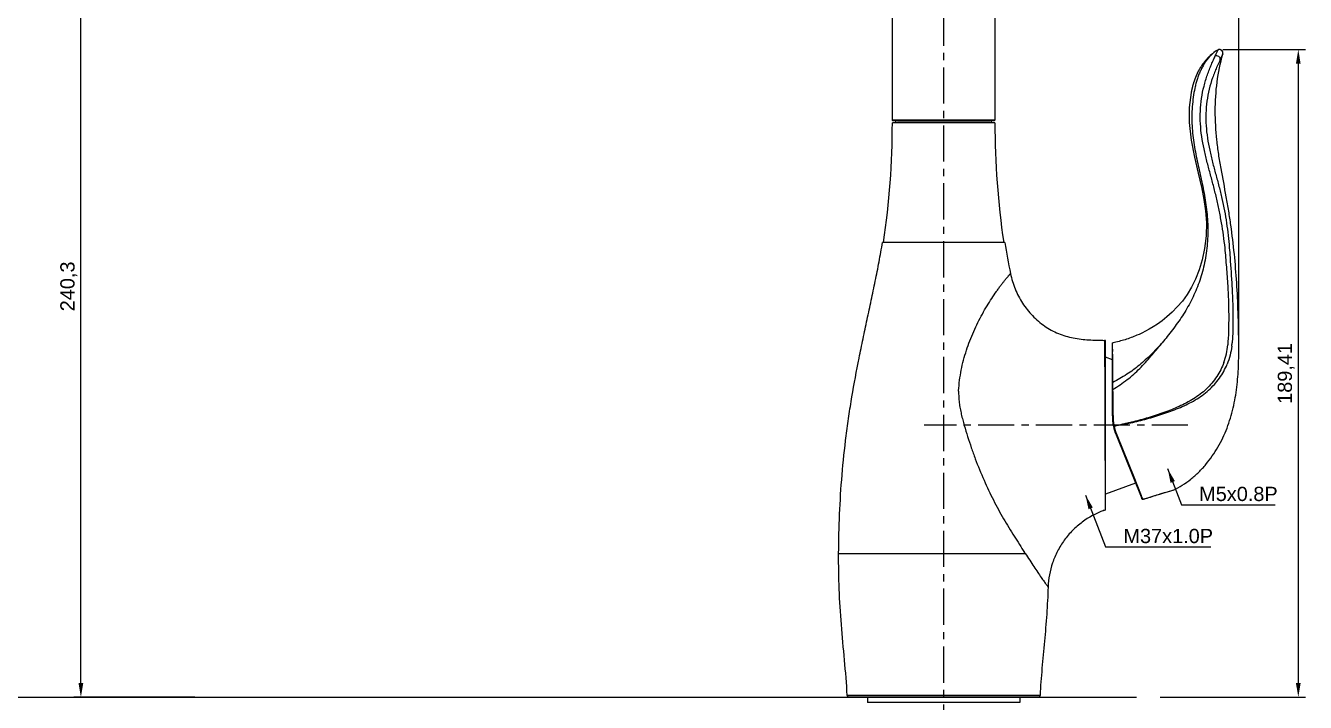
# Model space of a CAD drawing. Header units: millimetres. Extents: x 601 to 1195, y -13 to 407.
# Drawn here: x 807.1 to 1031.8, y 111.6 to 230.4 of the extents above; entities that cross this region are included whole.
import ezdxf

# ---------------------------------------------------------------- set-up
doc = ezdxf.new("R2010")
doc.units = ezdxf.units.MM
doc.header["$LTSCALE"] = 0.1
doc.linetypes.add('CENTERX2', pattern=[101.6, 63.5, -12.7, 12.7, -12.7])
doc.layers.add('CENTER', color=1, linetype='CENTERX2')
doc.layers.add('DIM', color=3, linetype='Continuous')
doc.styles.get("Standard").update_dxf_attribs({"font": 'arial.ttf'})
doc.dimstyles.new('ISO-25', dxfattribs={"dimtxt": 2.5, "dimasz": 2.5, "dimexe": 1.25, "dimexo": 0.625, "dimtad": 1, "dimlfac": 1.666667, "dimtxsty": 'Standard', "dimcen": 2.5, "dimadec": 0, "dimazin": 0, "dimtfac": 1, "dimtmove": 0, "dimatfit": 3, "dimfxl": 0, "dimarcsym": 0})

# ---------------------------------------------------------------- blocks, each defined once
blk = doc.blocks.new('*D5')
at = {"layer": 'Defpoints', "color": 0}
for p in [(854.77, 328.28), (968.29, 294.13), (878.91, 263.06), (827, 252), (968.29, 42.94)]:
    blk.add_point(p, dxfattribs=at)
at = {"layer": 'DIM', "color": 0, "lineweight": -2}
blk.add_arc((968.29, 640.19), 387.57, 250.3696, 269.6304, dxfattribs=at)
at = {"layer": 'DIM', "color": 0}
for points in [[(837.95, 274.75), (838.23, 275.54), (835.74, 275.99)], [(965.79, 253.04), (965.79, 252.21), (968.29, 252.62)]]:
    blk.add_solid(points, dxfattribs=at)
at = {"layer": 'DIM', "color": 0, "insert": (901.32, 260.38), "char_height": 2.5, "attachment_point": 5, "rotation": 350}
blk.add_mtext('20°', dxfattribs=at)
blk = doc.blocks.new('*D6')
at = {"layer": 'Defpoints', "color": 0}
for p in [(1016.71, 226.16), (1005.7, 112.51), (1030.56, 112.51)]:
    blk.add_point(p, dxfattribs=at)
at = {"layer": 'DIM', "color": 0, "lineweight": -2}
for p, q in [((1017.33, 226.16), (1031.81, 226.16)), ((1030.56, 223.66), (1030.56, 115.01)), ((1006.32, 112.51), (1031.81, 112.51))]:
    blk.add_line(p, q, dxfattribs=at)
at = {"layer": 'DIM', "color": 0}
for points in [[(1030.14, 223.66), (1030.97, 223.66), (1030.56, 226.16)], [(1030.14, 115.01), (1030.97, 115.01), (1030.56, 112.51)]]:
    blk.add_solid(points, dxfattribs=at)
at = {"layer": 'DIM', "color": 0, "insert": (1028.43, 169.33), "char_height": 2.5, "attachment_point": 5, "rotation": 90}
blk.add_mtext('189,41', dxfattribs=at)
blk = doc.blocks.new('*D7')
at = {"layer": 'Defpoints', "color": 0}
for p in [(813.41, 383.51), (813.41, 264.89), (1020.1, 174.3)]:
    blk.add_point(p, dxfattribs=at)
at = {"layer": 'DIM', "color": 0, "lineweight": -2}
for p, q in [((813.41, 265.52), (813.41, 384.76)), ((1020.1, 174.92), (1020.1, 384.76)), ((1017.6, 383.51), (815.91, 383.51))]:
    blk.add_line(p, q, dxfattribs=at)
at = {"layer": 'DIM', "color": 0}
for points in [[(815.91, 383.93), (815.91, 383.1), (813.41, 383.51)], [(1017.6, 383.93), (1017.6, 383.1), (1020.1, 383.51)]]:
    blk.add_solid(points, dxfattribs=at)
at = {"layer": 'DIM', "color": 0, "insert": (932.53, 385.64), "char_height": 2.5, "attachment_point": 5}
blk.add_mtext('344,49', dxfattribs=at)
blk = doc.blocks.new('*D9')
at = {"layer": 'Defpoints', "color": 0}
for p in [(816.83, 256.69), (828.71, 256.69), (837.49, 112.51)]:
    blk.add_point(p, dxfattribs=at)
at = {"layer": 'DIM', "color": 0, "lineweight": -2}
for p, q in [((828.09, 256.69), (815.58, 256.69)), ((816.83, 115.01), (816.83, 254.19)), ((836.86, 112.51), (815.58, 112.51))]:
    blk.add_line(p, q, dxfattribs=at)
at = {"layer": 'DIM', "color": 0}
for points in [[(816.41, 254.19), (817.25, 254.19), (816.83, 256.69)], [(816.41, 115.01), (817.25, 115.01), (816.83, 112.51)]]:
    blk.add_solid(points, dxfattribs=at)
at = {"layer": 'DIM', "color": 0, "insert": (814.7, 184.6), "char_height": 2.5, "attachment_point": 5, "rotation": 90}
blk.add_mtext('240,3', dxfattribs=at)

msp = doc.modelspace()

# ---------------------------------------------------------------- linework, layer by layer
for p, q in [((959.2573, 294.0788), (959.2573, 213.7941)), ((977.257, 294.1893), (977.257, 213.7941)), ((1014.7226, 224.7131), (1014.6953, 224.6849)), ((1014.7044, 224.6943), (1014.6953, 224.6849)), ((1014.809, 224.8013), (1014.7693, 224.761)), ((1014.8403, 224.8326), (1014.809, 224.8013)), ((1014.8729, 224.8649), (1014.8403, 224.8326)), ((1014.9068, 224.8983), (1014.8729, 224.8649)), ((1014.9422, 224.9329), (1014.9068, 224.8983)), ((1014.9794, 224.9687), (1014.9422, 224.9329)), ((1015.0182, 225.0058), (1014.9794, 224.9687)), ((1015.059, 225.0443), (1015.0182, 225.0058)), ((1015.4796, 225.4174), (1015.1081, 225.0902)), ((1015.6204, 225.5355), (1015.4796, 225.4174)), ((1015.678, 225.5842), (1015.6204, 225.5355)), ((1015.7266, 225.6257), (1015.678, 225.5842)), ((1015.7444, 225.6411), (1015.7266, 225.6257)), ((1015.7444, 225.6411), (1015.7433, 225.64)), ((1015.7447, 225.6414), (1015.7444, 225.6411)), ((1016.0453, 225.8705), (1015.7447, 225.6413)), ((1016.4795, 226.1067), (1016.0453, 225.8705)), ((1016.5109, 226.1192), (1016.4797, 226.1068)), ((1013.255, 222.8035), (1013.2133, 222.7322)), ((1013.2969, 222.8738), (1013.255, 222.8035)), ((1013.339, 222.9431), (1013.2969, 222.8738)), ((1013.3813, 223.0115), (1013.339, 222.9431)), ((1013.4238, 223.079), (1013.3813, 223.0115)), ((1013.4666, 223.1455), (1013.4238, 223.079)), ((1013.5096, 223.2112), (1013.4666, 223.1455)), ((1013.5528, 223.276), (1013.5096, 223.2112)), ((1013.5957, 223.3391), (1013.5528, 223.276)), ((1013.6381, 223.4004), (1013.5957, 223.3391)), ((1013.6798, 223.4597), (1013.6381, 223.4004)), ((1013.7208, 223.5171), (1013.6798, 223.4597)), ((1013.7608, 223.5723), (1013.7208, 223.5171)), ((1013.7999, 223.6256), (1013.7608, 223.5723)), ((1013.8381, 223.6769), (1013.7999, 223.6256)), ((1013.8753, 223.7263), (1013.8381, 223.6769)), ((1013.9116, 223.7739), (1013.8753, 223.7263)), ((1013.9471, 223.82), (1013.9116, 223.7739)), ((1013.982, 223.865), (1013.9471, 223.82)), ((1014.0166, 223.9089), (1013.982, 223.865)), ((1014.0511, 223.9524), (1014.0166, 223.9089)), ((1014.0858, 223.9957), (1014.0511, 223.9524)), ((1014.1207, 224.0389), (1014.0858, 223.9957)), ((1014.1558, 224.0818), (1014.1207, 224.0389)), ((1014.191, 224.1244), (1014.1558, 224.0818)), ((1014.2263, 224.1666), (1014.191, 224.1244)), ((1014.2616, 224.2084), (1014.2263, 224.1666)), ((1014.2969, 224.2497), (1014.2616, 224.2084)), ((1014.3321, 224.2904), (1014.2969, 224.2497)), ((1014.3671, 224.3305), (1014.3321, 224.2904)), ((1014.402, 224.37), (1014.3671, 224.3305)), ((1014.4366, 224.4088), (1014.402, 224.37)), ((1014.471, 224.4469), (1014.4366, 224.4088)), ((1014.5053, 224.4844), (1014.471, 224.4469)), ((1014.539, 224.5209), (1014.5053, 224.4844)), ((1014.5718, 224.556), (1014.539, 224.5209)), ((1014.6024, 224.5883), (1014.5718, 224.556)), ((1014.6421, 224.63), (1014.6024, 224.5883)), ((1014.6856, 224.675), (1014.6421, 224.63)), ((1014.7693, 224.6405), (1014.7607, 224.6301)), ((959.6488, 213.7941), (959.2573, 213.7941)), ((977.137, 213.6741), (959.3773, 213.6741)), ((960.0497, 213.7941), (959.6488, 213.7941)), ((959.8931, 213.3141), (959.8931, 213.6741)), ((961.2345, 213.7941), (960.0497, 213.7941)), ((960.1655, 213.6741), (976.4191, 213.6741)), ((961.3483, 213.7941), (961.2345, 213.7941)), ((975.3679, 213.7941), (961.3483, 213.7941)), ((976.4238, 213.7941), (975.3679, 213.7941)), ((976.6897, 213.7941), (976.4238, 213.7941)), ((976.9255, 213.7941), (976.6897, 213.7941)), ((976.6931, 213.3141), (976.6931, 213.6741)), ((977.257, 213.7941), (976.9255, 213.7941)), ((977.2931, 213.3141), (959.2931, 213.3141)), ((1011.4138, 213.3473), (1011.7527, 210.2324)), ((1011.414, 213.3448), (1011.753, 210.2305)), ((1011.7527, 210.2324), (1012.332, 207.2908)), ((1011.753, 210.2305), (1012.3324, 207.2889)), ((1012.332, 207.2908), (1012.9957, 204.4728)), ((1012.9954, 204.4741), (1013.5535, 202.0391)), ((1013.5533, 202.0401), (1013.9877, 199.8208)), ((1013.9876, 199.8216), (1014.2689, 197.8579)), ((1014.2689, 197.8585), (1014.4193, 195.7819)), ((1014.4193, 195.7824), (1014.3709, 193.4497)), ((1014.3709, 193.45), (1014.1062, 191.2602)), ((979.0243, 192.3141), (957.5622, 192.3141)), ((1014.1062, 191.2604), (1013.6911, 189.253)), ((1013.6912, 189.2532), (1013.1606, 187.4835)), ((1005.8295, 177.9893), (1005.0689, 177.4959)), ((1002.2225, 176.0149), (1002.2224, 176.0149)), ((1002.5993, 176.18), (1002.2225, 176.0149)), ((996.7108, 145.3754), (996.7108, 175.1171)), ((997.9108, 174.5876), (997.9108, 174.5885)), ((997.9108, 174.5691), (997.9108, 174.5876)), ((997.9109, 173.8306), (997.9108, 174.5691)), ((997.9109, 173.2295), (997.9109, 173.8306)), ((997.9109, 173.5796), (997.9109, 173.3797)), ((997.9109, 173.3797), (997.9109, 173.2544)), ((997.9109, 173.2544), (997.9109, 173.1669)), ((997.9109, 172.7726), (997.9109, 173.2295)), ((997.9555, 173.6469), (997.9509, 173.9938)), ((997.9575, 173.4947), (997.9555, 173.6469)), ((997.9598, 173.3167), (997.9575, 173.4947)), ((997.9625, 173.1074), (997.9598, 173.3167)), ((997.9655, 172.8602), (997.9625, 173.1074)), ((998.0063, 174.6866), (998.0067, 174.7061)), ((1006.6352, 174.6866), (1006.5001, 174.5398)), ((1006.5104, 174.5335), (1006.6352, 174.6866)), ((1020.1025, 174.6866), (1020.1013, 174.8434)), ((1020.1051, 174.2992), (1020.1025, 174.6866)), ((996.6133, 171.2963), (996.6114, 171.4734)), ((997.911, 171.7159), (996.7108, 172.1594)), ((997.9109, 172.7111), (997.9109, 172.7726)), ((997.911, 167.6722), (997.9109, 172.7111)), ((997.9691, 172.5694), (997.9655, 172.8602)), ((996.6376, 168.5622), (996.6373, 168.613)), ((997.911, 166.4473), (997.911, 167.6722)), ((997.911, 165.6384), (997.911, 166.4473)), ((997.911, 161.908), (997.911, 165.6384)), ((997.9402, 161.184), (997.9386, 161.2041)), ((997.9779, 160.813), (997.9755, 160.8325)), ((998.6283, 160.1889), (998.6313, 160.1728)), ((998.5664, 158.5365), (1003.0716, 147.3857)), ((998.6805, 158.5798), (998.6857, 158.5667)), ((998.6857, 158.5667), (1001.6686, 151.1693)), ((1001.6686, 151.1693), (1001.6731, 151.1581)), ((1001.6731, 151.1581), (1002.9867, 147.893)), ((1001.9732, 150.1042), (996.7108, 148.1594)), ((1007.0582, 148.4133), (1007.0622, 148.4145)), ((1007.5591, 148.5537), (1007.9861, 148.6705)), ((1007.9816, 148.6692), (1008.5562, 148.8256)), ((1008.3748, 148.7781), (1008.5463, 148.8248)), ((1008.5463, 148.8248), (1008.561, 148.8288)), ((1008.561, 148.8288), (1008.5757, 148.8328)), ((1002.9867, 147.893), (1002.996, 147.8698)), ((1002.996, 147.8698), (1003.1832, 147.4042)), ((1003.0724, 147.3837), (1003.0716, 147.3857)), ((1003.1832, 147.4042), (1003.2176, 147.3186)), ((1003.7135, 147.3721), (1003.7141, 147.3703)), ((1006.0415, 148.1051), (1006.0421, 148.1032)), ((996.4146, 145.2688), (996.7108, 145.3754)), ((996.4825, 145.2932), (996.4705, 145.2889)), ((996.6342, 145.3478), (996.4825, 145.2932)), ((996.7108, 145.3754), (996.6342, 145.3478)), ((949.8596, 137.7222), (982.633, 137.7225)), ((982.633, 137.7225), (982.5039, 137.9212)), ((672.8269, 112.5121), (1002.1482, 112.5121)), ((985.2133, 112.8417), (951.373, 112.8417)), ((985.1305, 112.5121), (951.4558, 112.5121)), ((954.9433, 112.5121), (954.9433, 111.6121)), ((981.6433, 112.5121), (981.6433, 111.6121)), ((981.6433, 111.6121), (954.9433, 111.6121))]:
    msp.add_line(p, q)
for points in [[(1014.704, 224.6939), (1014.6979, 224.6877), (1014.6856, 224.675)], [(1014.7693, 224.761), (1014.7596, 224.7512), (1014.7226, 224.7131)], [(1015.1081, 225.0902), (1015.1018, 225.0843), (1015.059, 225.0443)], [(1016.6785, 226.1551), (1016.6236, 226.1488), (1016.5675, 226.137), (1016.5109, 226.1192)], [(1017.3084, 225.4457), (1017.3127, 225.4712), (1017.3161, 225.4986), (1017.3183, 225.5277), (1017.3191, 225.558), (1017.3183, 225.5888), (1017.3158, 225.6201), (1017.3115, 225.652), (1017.3052, 225.6846), (1017.2966, 225.718), (1017.2856, 225.7521), (1017.272, 225.7867), (1017.2559, 225.8216), (1017.2371, 225.8564), (1017.2156, 225.8909), (1017.1912, 225.9249), (1017.1639, 225.9579), (1017.1335, 225.9895), (1017.0999, 226.0194), (1017.063, 226.0471), (1017.0232, 226.0723), (1016.9805, 226.0948), (1016.9351, 226.1144), (1016.8872, 226.1308), (1016.8371, 226.1437), (1016.7851, 226.1523), (1016.7323, 226.1562), (1016.6785, 226.1551)], [(1017.2969, 225.3965), (1017.2975, 225.3985), (1017.2997, 225.4069), (1017.3035, 225.4226), (1017.3084, 225.4457)], [(1013.2133, 222.7322), (1013.1926, 222.6962), (1013.1719, 222.6599), (1013.1513, 222.6234), (1013.1307, 222.5867), (1013.1102, 222.5496), (1013.0898, 222.5124), (1013.0694, 222.4748), (1013.049, 222.437), (1013.0288, 222.3989), (1013.0086, 222.3606), (1012.9885, 222.3221), (1012.9684, 222.2832), (1012.9484, 222.2442), (1012.9285, 222.2048), (1012.9086, 222.1652), (1012.8889, 222.1253), (1012.8692, 222.0852), (1012.8495, 222.0447), (1012.8299, 222.0041), (1012.8104, 221.9631), (1012.791, 221.9218), (1012.7716, 221.8803), (1012.7524, 221.8385), (1012.7331, 221.7964), (1012.714, 221.754), (1012.6949, 221.7113), (1012.6759, 221.6684), (1012.657, 221.6251), (1012.6381, 221.5815), (1012.6193, 221.5376), (1012.6006, 221.4934), (1012.5819, 221.4488), (1012.5633, 221.4038), (1012.5447, 221.3584), (1012.5262, 221.3127), (1012.5077, 221.2665), (1012.4893, 221.2199), (1012.4709, 221.1728), (1012.4525, 221.1253), (1012.4342, 221.0772), (1012.4159, 221.0287), (1012.3977, 220.9796), (1012.3794, 220.93), (1012.3612, 220.8799), (1012.3431, 220.8292), (1012.325, 220.7779), (1012.307, 220.7261), (1012.289, 220.6738), (1012.2711, 220.6209), (1012.2532, 220.5676), (1012.2355, 220.5137), (1012.2178, 220.4594), (1012.2003, 220.4045), (1012.1828, 220.3491), (1012.1654, 220.2933), (1012.1481, 220.2369), (1012.1309, 220.18), (1012.1139, 220.1226), (1012.0969, 220.0648), (1012.0801, 220.0064), (1012.0633, 219.9475), (1012.0467, 219.8882), (1012.0302, 219.8283), (1012.0138, 219.768), (1011.9976, 219.7071), (1011.9815, 219.6457), (1011.9655, 219.5839), (1011.9496, 219.5216), (1011.934, 219.4588), (1011.9184, 219.3955), (1011.903, 219.3318), (1011.8878, 219.2675), (1011.8727, 219.2029), (1011.8578, 219.1377), (1011.843, 219.0721), (1011.8284, 219.006), (1011.814, 218.9394), (1011.7998, 218.8724), (1011.7857, 218.805), (1011.7719, 218.737), (1011.7582, 218.6687), (1011.7447, 218.5999)], [(1011.7447, 218.5999), (1011.4219, 216.0152), (1011.414, 213.3448)], [(1013.1605, 187.4834), (1012.5285, 185.8948), (1011.8149, 184.4507), (1011.0451, 183.1766), (1010.2046, 182.0237)], [(1010.2046, 182.0237), (1009.3194, 180.9867), (1008.4099, 180.0617), (1007.5068, 179.2553), (1006.6426, 178.5696), (1005.8295, 177.9893)], [(1003.707, 176.7184), (1003.1066, 176.4165), (1002.5993, 176.18)], [(1005.0689, 177.4959), (1004.3614, 177.0755), (1003.707, 176.7184)], [(1006.0421, 148.1032), (1006.49, 148.2453), (1007.0525, 148.4117), (1007.5591, 148.5537)], [(1003.0724, 147.3837), (1003.107, 147.3343), (1003.1736, 147.2964), (1003.2447, 147.2844)], [(1003.2447, 147.2844), (1003.3287, 147.2864), (1003.431, 147.3002)], [(1003.431, 147.3002), (1003.5512, 147.3254), (1003.6848, 147.3614), (1003.7141, 147.3703)], [(1003.7141, 147.3703), (1004.5225, 147.6212), (1005.3863, 147.8924), (1006.0421, 148.1032)]]:
    msp.add_lwpolyline(points)
for centre, radius, start, end in [((1021.985, 217.672), 10.1154, 132.837397, 136.034613), ((1023.1566, 217.7319), 10.8663, 138.662414, 140.522324), ((1018.331, 222.0626), 4.3817, 135.168465, 136.745242), ((1044.3299, 194.1096), 42.5571, 132.497304, 132.789244), ((1016.7168, 225.5466), 0.6014, 93.705198, 113.738373), ((1023.9587, 217.0606), 11.9122, 140.547414, 140.669866), ((959.3773, 213.7941), 0.12, 180, 270), ((977.137, 213.7941), 0.12, 270, 360), ((816.3449, 213.3141), 142.9482, 351.552312, 0), ((1120.2413, 213.3141), 142.9482, 180, 188.447688), ((996.5433, 174.2311), 0.9016, 79.29453, 88.985743), ((998.0308, 174.5691), 0.1199, 101.765077, 180.006851), ((-248105.9117, 161.2605), 249103.8229, 0.002833487, 0.003061071), ((1005.0063, 175.7895), 13.2815, 339.969822, 353.701096), ((1004.4829, 175.8638), 13.8093, 353.632765, 354.468872), ((1004.3127, 175.8803), 13.9802, 354.46855, 355.101525), ((1003.6556, 176.0515), 15.3483, 352.73853, 353.522704), ((1004.8204, 175.8952), 14.1745, 353.619961, 354.288106), ((1003.0457, 176.0476), 15.9555, 354.378637, 355.106819), ((398.6885, 164.6161), 597.9622, 0.3829718, 0.6400942), ((218.1823, 162.822), 779.8477, 0.3608935, 0.7161643), ((487.8202, 165.1943), 508.8286, 0.118464, 0.379236), ((996.6037, 164.07), 2.1777, 87.18036, 88.83157), ((1006.911, 161.908), 9, 179.999898, 181.124533), ((1007.073, 161.9147), 9.037, 179.946377, 190.788454), ((1006.9102, 161.908), 8.9992, 181.124541, 181.642613), ((1006.9107, 161.908), 8.9997, 181.64261, 184.485945), ((1006.911, 161.908), 9, 184.614343, 185.768834), ((1006.9108, 161.908), 8.9998, 185.768849, 186.86322), ((1006.911, 161.908), 9, 186.988161, 187.917825), ((1006.9131, 161.9084), 9.0022, 187.918327, 191.744328), ((1006.9111, 161.908), 9.0001, 191.74486, 202.000032), ((1007.0474, 161.9105), 9.0111, 190.792735, 191.209352), ((1006.8008, 161.8614), 8.7597, 191.207434, 191.589447), ((1007.0571, 161.9471), 9.0281, 191.838447, 201.899342)]:
    msp.add_arc(centre, radius, start, end)
for points, knots in [([(1017.6929, 191.3376), (1017.6192, 192.0799), (1017.4402, 193.5642), (1017.0871, 195.7783), (1016.674, 197.9796), (1016.1975, 200.1585), (1015.657, 202.3097), (1015.1761, 204.0868), (1014.7893, 205.5037), (1014.4167, 206.9248), (1013.9868, 208.7172), (1013.5798, 210.9028), (1013.3439, 213.1276), (1013.3239, 215.3686), (1013.5337, 217.5811), (1013.8943, 219.3726), (1014.2801, 220.7445), (1014.5999, 221.7237), (1014.9466, 222.6532), (1015.3025, 223.5212), (1015.6457, 224.3071), (1015.8692, 224.801), (1015.9772, 225.0285)], [0, 0, 0, 0, 0.06475422, 0.12972487, 0.19458114, 0.25913431, 0.32328696, 0.38708427, 0.4189314, 0.45077277, 0.51460877, 0.57887935, 0.64361194, 0.70854808, 0.77306689, 0.8361698, 0.86686085, 0.89673018, 0.92556038, 0.95295058, 0.97814296, 1, 1, 1, 1]), ([(1015.1397, 225.0652), (1015.1279, 225.0526), (1015.08, 225.0012), (1015.033, 224.9489), (1014.9979, 224.9091)], [0, 0, 0, 0, 0.24504065, 1, 1, 1, 1]), ([(1015.4207, 225.3405), (1015.4047, 225.3257), (1015.338, 225.2638), (1015.2723, 225.2009), (1015.2235, 225.1519)], [0, 0, 0, 0, 0.2394677, 1, 1, 1, 1]), ([(1015.7438, 225.64), (1015.7395, 225.6328), (1015.7203, 225.6155), (1015.6853, 225.5829), (1015.6359, 225.5385), (1015.5997, 225.5053), (1015.5802, 225.4874)], [0, 0, 0, 0, 0.11201066, 0.3404827, 0.64504053, 1, 1, 1, 1]), ([(1015.9772, 225.0285), (1016.0323, 225.147), (1016.1338, 225.3631), (1016.2542, 225.6186), (1016.3346, 225.7881), (1016.391, 225.9065), (1016.4245, 225.9874), (1016.4482, 226.0332)], [0, 0, 0, 0, 0.35338229, 0.64545705, 0.76353316, 0.86065055, 1, 1, 1, 1]), ([(1016.8638, 224.4323), (1016.875, 224.5162), (1016.833, 224.7229), (1016.6043, 224.9634), (1016.2875, 225.0819), (1016.0656, 225.0616), (1015.9772, 225.0285)], [0, 0, 0, 0, 0.20547542, 0.48078044, 0.77077504, 1, 1, 1, 1]), ([(1016.9965, 205.292), (1016.8482, 206.1229), (1016.5673, 207.7888), (1016.1283, 211.1433), (1015.8895, 215.3752), (1016.1907, 220.4492), (1016.8635, 223.7698), (1017.2971, 225.397)], [0, 0, 0, 0, 0.12487974, 0.24994822, 0.50046504, 0.75083451, 1, 1, 1, 1]), ([(1016.4482, 226.0332), (1016.4552, 226.0466), (1016.4654, 226.0645), (1016.475, 226.0852), (1016.4762, 226.0944), (1016.4747, 226.0971)], [0, 0, 0, 0, 0.64734584, 0.86606962, 1, 1, 1, 1]), ([(1016.4797, 226.1068), (1016.4791, 226.1065), (1016.4767, 226.1034), (1016.476, 226.0998), (1016.4747, 226.0971)], [0, 0, 0, 0, 0.18519843, 1, 1, 1, 1]), ([(1017.2965, 225.3972), (1017.3171, 225.4767), (1017.3245, 225.6107), (1017.2727, 225.7836), (1017.1985, 225.9131), (1017.0923, 226.0238), (1016.9217, 226.1236), (1016.7723, 226.1527), (1016.6779, 226.1467)], [0, 0, 0, 0, 0.21880531, 0.34424037, 0.47735073, 0.61278066, 0.74798289, 1, 1, 1, 1]), ([(1017.2965, 225.3972), (1017.2919, 225.3824), (1017.2779, 225.3475), (1017.2516, 225.284), (1017.2158, 225.1994), (1017.1425, 225.038), (1017.0264, 224.779), (1016.9223, 224.5569), (1016.8638, 224.4321)], [0, 0, 0, 0, 0.04392153, 0.10656721, 0.1950607, 0.30431348, 0.60911551, 1, 1, 1, 1]), ([(1017.2965, 225.3972), (1017.2972, 225.3992), (1017.2997, 225.4072), (1017.2976, 225.399), (1017.2971, 225.397)], [0, 0, 0, 0, 0.49609203, 1, 1, 1, 1]), ([(1014.0123, 223.6059), (1013.8879, 223.4064), (1013.6521, 222.9901), (1013.334, 222.3352), (1013.0461, 221.6441), (1012.7967, 220.9194), (1012.5823, 220.167), (1012.3355, 219.1255), (1012.0979, 217.7803), (1011.9241, 216.1274), (1011.8325, 213.8875), (1011.9779, 211.0883), (1012.5317, 207.8006), (1013.2543, 204.578), (1013.9653, 201.3531), (1014.3243, 199.1741), (1014.4541, 198.0723)], [0, 0, 0, 0, 0.02700105, 0.05490251, 0.08358988, 0.11293256, 0.14288944, 0.17340966, 0.23584268, 0.29964932, 0.3641604, 0.49320616, 0.62069625, 0.74663537, 0.87257052, 1, 1, 1, 1]), ([(1014.7446, 224.6104), (1014.6167, 224.4544), (1014.3612, 224.1278), (1014.1248, 223.7866), (1014.0123, 223.6059)], [0, 0, 0, 0, 0.48652864, 1, 1, 1, 1]), ([(1016.8638, 224.4322), (1016.6433, 223.9598), (1016.2956, 223.1986), (1015.8469, 222.12), (1015.3796, 220.8679), (1014.8803, 219.2033), (1014.4812, 217.1104), (1014.2984, 214.9551), (1014.3412, 212.7843), (1014.5851, 210.6266), (1014.9851, 208.4898), (1015.4881, 206.3709), (1016.0631, 204.2658), (1016.6471, 202.1568), (1017.1629, 200.0242), (1017.6069, 197.8743), (1017.9743, 195.7152), (1018.2625, 193.5541), (1018.3881, 192.1101), (1018.4442, 191.3901)], [0, 0, 0, 0, 0.04617622, 0.07411478, 0.10345573, 0.16453773, 0.22779466, 0.29183787, 0.35577942, 0.41979219, 0.48395029, 0.54823425, 0.61264162, 0.67723141, 0.74207229, 0.80694109, 0.87164516, 0.93603203, 1, 1, 1, 1]), ([(1019.7452, 185.2232), (1019.6374, 186.912), (1019.3648, 190.2847), (1018.8562, 194.4824), (1018.3549, 197.8238), (1017.7828, 201.1496), (1017.2927, 203.6319), (1016.9965, 205.292)], [0, 0, 0, 0, 0.25043294, 0.50062147, 0.62558856, 0.75043645, 1, 1, 1, 1]), ([(1014.4541, 198.0723), (1014.5205, 197.5091), (1014.6251, 196.3772), (1014.6906, 194.6738), (1014.6584, 192.9718), (1014.4682, 190.7363), (1014.0929, 188.5441), (1013.5214, 186.4314), (1013.0146, 184.9115), (1012.4221, 183.4524), (1011.7523, 182.0551), (1011.0163, 180.7156), (1009.9572, 179.0096), (1008.7916, 177.3909), (1007.5688, 175.8321), (1006.9456, 175.0679), (1006.6351, 174.6866)], [0, 0, 0, 0, 0.06680902, 0.13383535, 0.2007304, 0.26719605, 0.39802388, 0.46199389, 0.5248984, 0.58664484, 0.64738892, 0.70733852, 0.76660865, 0.8838414, 0.94207133, 1, 1, 1, 1]), ([(949.8596, 137.7222), (949.8803, 142.3281), (950.1825, 149.2402), (951.0242, 157.2583), (951.6466, 161.8222), (952.3657, 166.3713), (953.2141, 170.8984), (954.1398, 175.4091), (954.861, 178.7855), (955.5877, 182.1594), (956.2977, 185.5354), (956.9696, 188.9177), (957.376, 191.1803), (957.5622, 192.3141)], [0, 0, 0, 0, 0.25011913, 0.37518126, 0.43770542, 0.50022353, 0.6252596, 0.68777509, 0.75027152, 0.81274318, 0.87518717, 0.93760637, 1, 1, 1, 1]), ([(1018.2293, 184.6806), (1018.1999, 185.2296), (1018.1314, 186.3309), (1017.9971, 187.988), (1017.8437, 189.6575), (1017.7485, 190.7764), (1017.6933, 191.3376)], [0, 0, 0, 0, 0.24694107, 0.49561777, 0.74671572, 1, 1, 1, 1]), ([(1018.4444, 191.3901), (1018.489, 190.8171), (1018.6645, 188.5495), (1018.8238, 186.2804), (1018.916, 184.5832)], [0, 0, 0, 0, 0.25268619, 1, 1, 1, 1]), ([(970.9289, 166.3124), (971.0042, 167.5227), (971.3058, 169.9242), (972.2312, 173.4014), (973.3009, 176.1585), (974.289, 178.2529), (975.0726, 179.743), (975.8874, 181.1526), (976.711, 182.4651), (977.3995, 183.4827), (977.9334, 184.2311), (978.3079, 184.7386), (978.6616, 185.202), (978.9881, 185.6168), (979.2801, 185.9777), (979.4994, 186.2417), (979.6524, 186.4222), (979.748, 186.5336), (979.8303, 186.6285), (979.8989, 186.7064), (979.9473, 186.7609), (979.9786, 186.7957), (979.9966, 186.8159), (980.0103, 186.8303), (980.021, 186.8437), (980.0259, 186.8463), (980.0298, 186.8534), (980.03, 186.8524)], [0, 0, 0, 0, 0.15922481, 0.3166954, 0.47132768, 0.54685243, 0.62070414, 0.69233097, 0.76059222, 0.82413017, 0.85362156, 0.88130917, 0.90694496, 0.93017466, 0.9506205, 0.96790224, 0.97524266, 0.98167658, 0.98718193, 0.99173654, 0.99531811, 0.996737, 0.99790423, 0.99881696, 0.99947239, 0.99986768, 1, 1, 1, 1]), ([(980.0302, 186.8515), (980.2143, 185.9319), (980.622, 184.5732), (981.4152, 182.8699), (982.3661, 181.2489), (983.8388, 179.4051), (985.2726, 178.1759), (986.0395, 177.6359)], [0, 0, 0, 0, 0.24993667, 0.37503062, 0.50014518, 0.75005642, 1, 1, 1, 1]), ([(1018.2583, 174.8889), (1018.3266, 175.7081), (1018.3775, 176.9384), (1018.3964, 178.5752), (1018.3962, 179.7962), (1018.3803, 181.0147), (1018.3335, 182.6429), (1018.2729, 183.8646), (1018.2293, 184.6806)], [0, 0, 0, 0, 0.25169872, 0.37668979, 0.50125466, 0.62552099, 0.74978998, 1, 1, 1, 1]), ([(1018.9159, 184.5834), (1018.9611, 183.7529), (1019.0315, 182.0996), (1019.0883, 179.6231), (1019.0933, 177.1535), (1019.0173, 175.5072), (1018.9423, 174.6865)], [0, 0, 0, 0, 0.25194087, 0.50125096, 0.75034836, 1, 1, 1, 1]), ([(1020.1013, 174.8434), (1020.0944, 175.7091), (1020.0678, 177.4403), (1019.976, 180.9015), (1019.8555, 183.4958), (1019.7452, 185.2232)], [0, 0, 0, 0, 0.25003404, 0.50007807, 1, 1, 1, 1]), ([(986.0395, 177.6359), (986.783, 177.1124), (988.3983, 176.226), (991.0565, 175.4974), (993.7963, 175.1731), (995.637, 175.1473), (996.5593, 175.1324)], [0, 0, 0, 0, 0.24834459, 0.4975871, 0.7481031, 1, 1, 1, 1]), ([(1002.2224, 176.0149), (1001.5449, 175.7256), (1000.1605, 175.212), (998.7285, 174.8538), (998.0067, 174.7061)], [0, 0, 0, 0, 0.49998972, 1, 1, 1, 1]), ([(996.6114, 171.4734), (996.6083, 171.7459), (996.6022, 172.2599), (996.5931, 172.983), (996.5859, 173.5254), (996.5806, 173.9093), (996.5772, 174.1577), (996.5744, 174.3788), (996.5716, 174.5719), (996.5687, 174.7371), (996.566, 174.8736), (996.5638, 174.9695), (996.562, 175.0312), (996.5612, 175.0669), (996.5598, 175.0932), (996.5604, 175.116), (996.5578, 175.1227), (996.5599, 175.1335), (996.5589, 175.1326)], [0, 0, 0, 0, 0.22344423, 0.42137066, 0.59279275, 0.6681094, 0.73608604, 0.79648486, 0.8492954, 0.89446273, 0.93184437, 0.96129356, 0.9729911, 0.98263159, 0.99018389, 0.99561685, 0.99889929, 1, 1, 1, 1]), ([(997.9231, 174.6414), (997.931, 174.6576), (997.9548, 174.6868), (997.989, 174.7024), (998.0067, 174.7061)], [0, 0, 0, 0, 0.50000001, 1, 1, 1, 1]), ([(997.9461, 174.382), (997.9458, 174.4115), (997.9454, 174.4663), (997.9455, 174.5324), (997.9467, 174.5793), (997.9489, 174.6109), (997.9536, 174.6458), (997.969, 174.6685), (997.9816, 174.6761)], [0, 0, 0, 0, 0.29152674, 0.54183473, 0.65246722, 0.75508452, 0.85486638, 1, 1, 1, 1]), ([(997.9509, 173.9938), (997.9505, 174.0306), (997.9487, 174.16), (997.947, 174.2894), (997.9461, 174.382)], [0, 0, 0, 0, 0.28410903, 1, 1, 1, 1]), ([(997.9816, 174.6761), (997.9833, 174.6771), (997.9913, 174.6816), (998, 174.6849), (998.0069, 174.6866)], [0, 0, 0, 0, 0.22106256, 1, 1, 1, 1]), ([(1006.5053, 174.5364), (1006.2138, 174.2025), (1005.7567, 173.7175), (1005.1294, 173.0875), (1004.4954, 172.4593), (1003.692, 171.6781), (1002.6788, 170.7781), (1001.5944, 169.9358), (1000.4364, 169.1647), (999.2278, 168.4512), (998.4196, 167.9727), (998.0144, 167.7341)], [0, 0, 0, 0, 0.12153947, 0.18262774, 0.24377556, 0.36629554, 0.48985947, 0.61518984, 0.74246584, 0.87106042, 1, 1, 1, 1]), ([(998.0218, 166.503), (998.4415, 166.7856), (999.2796, 167.3481), (1000.5074, 168.2233), (1001.6661, 169.1653), (1002.7321, 170.1831), (1003.7291, 171.2437), (1004.9919, 172.6889), (1005.9071, 173.7941), (1006.5104, 174.5335)], [0, 0, 0, 0, 0.12918313, 0.25770027, 0.38482411, 0.51005098, 0.63370499, 0.75633813, 1, 1, 1, 1]), ([(1008.5757, 148.8328), (1009.1335, 149.0948), (1010.2194, 149.6855), (1011.7261, 150.7636), (1013.1089, 151.9958), (1014.7811, 153.8098), (1016.5455, 156.3548), (1018.1253, 159.7103), (1019.2055, 163.2567), (1019.8238, 166.9089), (1020.0922, 170.6003), (1020.111, 173.0664), (1020.1049, 174.2992)], [0, 0, 0, 0, 0.06251536, 0.12503379, 0.18756094, 0.2500801, 0.37499465, 0.49993671, 0.62490315, 0.74990207, 0.87493758, 1, 1, 1, 1]), ([(1018.8823, 174.1115), (1018.8143, 173.5764), (1018.6122, 172.4995), (1018.2708, 171.4576), (1018.0643, 170.9443)], [0, 0, 0, 0, 0.49361035, 1, 1, 1, 1]), ([(1017.4839, 171.2405), (1017.3255, 170.8099), (1016.957, 169.9606), (1016.2561, 168.7536), (1015.4138, 167.6234), (1014.4462, 166.5832), (1013.3588, 165.6559), (1012.1731, 164.8498), (1010.9216, 164.145), (1009.626, 163.5217), (1008.3012, 162.961), (1006.9546, 162.454), (1005.5925, 161.9891), (1004.2196, 161.557), (1003.0685, 161.2192), (1002.1404, 160.9751), (1001.4409, 160.8054), (1000.7393, 160.6442), (999.8025, 160.4351), (999.0985, 160.2847), (998.6283, 160.1889)], [0, 0, 0, 0, 0.06025847, 0.12127656, 0.18290939, 0.24501665, 0.30747594, 0.37017967, 0.43302758, 0.49595022, 0.55891248, 0.62189764, 0.68489645, 0.74790563, 0.81092283, 0.84242996, 0.87394088, 0.90545662, 0.93697225, 1, 1, 1, 1]), ([(998.6313, 160.1728), (999.1111, 160.2595), (1000.0696, 160.4382), (1001.5018, 160.7344), (1002.9244, 161.074), (1004.3352, 161.4588), (1005.7363, 161.8772), (1007.1274, 162.3266), (1008.5041, 162.8177), (1009.8609, 163.3606), (1011.1896, 163.9668), (1012.4766, 164.6542), (1013.6969, 165.4477), (1014.8263, 166.3563), (1015.8401, 167.3774), (1016.7336, 168.4872), (1017.4889, 169.6748), (1017.8918, 170.5162), (1018.0642, 170.9444)], [0, 0, 0, 0, 0.06313189, 0.12625721, 0.18936776, 0.25248218, 0.31559687, 0.3786915, 0.44176983, 0.504833, 0.56786816, 0.63080658, 0.69359575, 0.75608166, 0.8181337, 0.8795658, 0.94022894, 1, 1, 1, 1]), ([(997.911, 167.6722), (997.911, 167.6799), (997.9204, 167.7029), (997.9597, 167.7257), (997.9946, 167.7327), (998.0145, 167.7341)], [0, 0, 0, 0, 0.17947368, 0.53573483, 1, 1, 1, 1]), ([(998.0222, 166.5028), (998.0077, 166.5009), (997.9804, 166.4952), (997.9411, 166.4841), (997.911, 166.4631), (997.911, 166.4473)], [0, 0, 0, 0, 0.33870207, 0.63310653, 1, 1, 1, 1]), ([(998.0225, 166.5028), (998.0218, 166.6075), (998.0189, 167.0179), (998.016, 167.4284), (998.0137, 167.7341)], [0, 0, 0, 0, 0.25510189, 1, 1, 1, 1]), ([(998.0359, 161.9232), (998.0365, 162.7045), (998.0364, 164.2311), (998.031, 165.7577), (998.0222, 166.5029)], [0, 0, 0, 0, 0.51180003, 1, 1, 1, 1]), ([(970.9259, 166.2041), (970.9212, 165.8671), (970.9358, 165.1919), (971.0116, 164.1795), (971.186, 163.1768), (971.3951, 162.1794), (971.6373, 161.1875), (971.9975, 159.8723), (972.4951, 158.2395), (973.1407, 156.2942), (974.0651, 153.7236), (974.8356, 151.8244), (975.3855, 150.5756)], [0, 0, 0, 0, 0.06186012, 0.12388458, 0.18610762, 0.24846246, 0.31090597, 0.3734453, 0.49870017, 0.62411594, 0.74957993, 1, 1, 1, 1]), ([(996.7109, 152.131), (996.6897, 153.2342), (996.6296, 157.9395), (996.657, 162.6452), (996.6483, 166.2474)], [0, 0, 0, 0, 0.23448964, 1, 1, 1, 1]), ([(997.911, 161.908), (997.911, 161.9093), (997.9147, 161.9122), (997.9266, 161.9159), (997.9524, 161.92), (997.9907, 161.9226), (998.0201, 161.9232), (998.0359, 161.9232)], [0, 0, 0, 0, 0.03052807, 0.09131002, 0.30863458, 0.62863532, 1, 1, 1, 1]), ([(998.0994, 160.076), (998.0993, 160.0768), (998.1043, 160.0772), (998.1092, 160.0795), (998.1212, 160.0816), (998.1356, 160.0847), (998.1539, 160.0882), (998.1821, 160.094), (998.2044, 160.0987), (998.2196, 160.1019)], [0, 0, 0, 0, 0.02005256, 0.07731203, 0.16994435, 0.29468999, 0.44648093, 0.61989754, 1, 1, 1, 1]), ([(998.2203, 160.0982), (998.2547, 160.1034), (998.3237, 160.1134), (998.4258, 160.1355), (998.5278, 160.158), (998.5968, 160.1684), (998.6313, 160.1728)], [0, 0, 0, 0, 0.25002643, 0.49996636, 0.74998207, 1, 1, 1, 1]), ([(998.6857, 158.5667), (998.6714, 158.5609), (998.6449, 158.5509), (998.6071, 158.5391), (998.5851, 158.5347), (998.5678, 158.533), (998.5664, 158.5365)], [0, 0, 0, 0, 0.3726285, 0.69202896, 0.90891362, 1, 1, 1, 1]), ([(975.3855, 150.5756), (975.8985, 149.4106), (976.9781, 147.1324), (978.7723, 143.8732), (980.6352, 140.8243), (981.893, 138.8678), (982.5039, 137.9212)], [0, 0, 0, 0, 0.26270559, 0.51995426, 0.76748543, 1, 1, 1, 1]), ([(1006.0415, 148.1051), (1006.28, 148.1833), (1007.0535, 148.4226), (1007.8358, 148.6314), (1008.3748, 148.7781)], [0, 0, 0, 0, 0.30999343, 1, 1, 1, 1]), ([(1003.2176, 147.3186), (1003.1902, 147.31), (1003.1275, 147.3126), (1003.0835, 147.3578), (1003.0724, 147.3837)], [0, 0, 0, 0, 0.50374226, 1, 1, 1, 1]), ([(1003.2176, 147.3186), (1003.2243, 147.3017), (1003.2662, 147.2918), (1003.3181, 147.2905), (1003.409, 147.2975), (1003.542, 147.3234), (1003.6538, 147.3537), (1003.7135, 147.3721)], [0, 0, 0, 0, 0.10681617, 0.20082924, 0.32217569, 0.63336071, 1, 1, 1, 1]), ([(1003.7135, 147.3721), (1004.1021, 147.4923), (1004.8789, 147.734), (1005.655, 147.9783), (1006.0415, 148.1051)], [0, 0, 0, 0, 0.50000124, 1, 1, 1, 1]), ([(996.4144, 145.2693), (995.0697, 144.7834), (993.116, 143.7375), (990.8967, 141.8132), (989.4252, 140.0936), (988.239, 138.1662), (987.0868, 135.4641), (986.6895, 133.2839), (986.6387, 131.8548)], [0, 0, 0, 0, 0.24403126, 0.37128654, 0.49999147, 0.62869766, 0.75595652, 1, 1, 1, 1]), ([(996.4146, 145.2693), (996.4216, 145.2719), (996.4364, 145.2822), (996.4326, 145.3133), (996.4112, 145.3456), (996.3905, 145.3691), (996.3775, 145.3823)], [0, 0, 0, 0, 0.16181413, 0.33112969, 0.60012286, 1, 1, 1, 1]), ([(951.373, 112.8417), (951.2575, 114.9138), (950.908, 119.0527), (950.2981, 125.2551), (949.9205, 131.4822), (949.8503, 135.6425), (949.8596, 137.7222)], [0, 0, 0, 0, 0.24968372, 0.49959376, 0.74979493, 1, 1, 1, 1]), ([(982.6331, 137.7225), (982.8908, 137.3268), (983.3918, 136.5619), (984.1203, 135.4634), (984.7902, 134.4674), (985.3846, 133.6002), (985.825, 132.9715), (986.1236, 132.5538), (986.2993, 132.3114), (986.4393, 132.1204), (986.5331, 131.9949), (986.5879, 131.9211), (986.6164, 131.8848), (986.6308, 131.8629), (986.6387, 131.8544)], [0, 0, 0, 0, 0.19935286, 0.38603336, 0.55646492, 0.70609909, 0.8298939, 0.88052689, 0.92283247, 0.95629784, 0.9804946, 0.98900215, 0.99509415, 1, 1, 1, 1]), ([(986.6344, 131.855), (986.5769, 130.2652), (986.4501, 127.882), (986.2105, 124.7103), (985.9289, 121.5449), (985.547, 117.5933), (985.3017, 114.4266), (985.2133, 112.8417)], [0, 0, 0, 0, 0.2502916, 0.37538835, 0.5004112, 0.75025674, 1, 1, 1, 1])]:
    msp.add_open_spline(points, degree=3, knots=knots)
for points in [[(1015.7348, 225.6327), (1015.6506, 225.5601), (1015.5651, 225.4893), (1015.48, 225.4177)], [(979.0243, 192.3141), (979.3244, 190.4871), (979.6676, 188.6672), (980.0295, 186.8514)], [(997.9108, 174.5885), (997.9108, 174.6066), (997.9151, 174.6251), (997.9231, 174.6414)], [(1018.242, 174.6867), (1018.2479, 174.7541), (1018.2539, 174.8215), (1018.2585, 174.8889)], [(970.9263, 166.2249), (970.9278, 166.254), (970.9301, 166.283), (970.9299, 166.3121)], [(998.6283, 160.1889), (998.4906, 160.1675), (998.3553, 160.1327), (998.2203, 160.0982)], [(951.374, 112.8404), (951.3791, 112.7276), (951.4062, 112.6137), (951.4526, 112.5107)], [(985.1344, 112.5104), (985.1806, 112.614), (985.2075, 112.7284), (985.2121, 112.8418)]]:
    msp.add_open_spline(points, degree=3)
at = {"layer": 'CENTER'}
for p, q in [((968.2931, 294.1343), (968.2931, 42.935)), ((1011.167, 160.2462), (964.8593, 160.2462))]:
    msp.add_line(p, q, dxfattribs=at)

# ---------------------------------------------------------------- texts
at = {"layer": 'DIM', "char_height": 2.5, "attachment_point": 7}
for s, insert in [('M5x0.8P', (1013.1546, 146.9045)), ('M37x1.0P', (999.8625, 139.5254))]:
    msp.add_mtext(s, dxfattribs=dict(at, insert=insert))

# ---------------------------------------------------------------- dimensions: what is measured, and where the dimension line sits
at = {"layer": 'DIM'}
dim = msp.add_linear_dim(base=(813.4123, 383.5122), p1=(1020.1049, 174.2992), p2=(813.4123, 264.8912), dimstyle='ISO-25', dxfattribs=at)
dim.commit()
dim.dimension.update_dxf_attribs({"geometry": '*D7', "text_midpoint": (932.5298, 383.5122), "dimtype": 160})
dim = msp.add_angular_dim_2l(base=(878.9126, 263.0644), line1=((968.2931, 294.1343), (968.2931, 42.935)), line2=((827.002, 251.9963), (854.7687, 328.2846)), dimstyle='ISO-25', dxfattribs=at)
dim.commit()
dim.dimension.update_dxf_attribs({"geometry": '*D5', "text_midpoint": (901.3219, 260.3779)})
for base, p1, p2, picture, middle in [((816.8293, 256.695), (837.4876, 112.5121), (828.7117, 256.695), '*D9', (814.7019, 184.6035)), ((1030.556, 112.5121), (1016.7054, 226.1556), (1005.6997, 112.5121), '*D6', (1028.4286, 169.3339))]:
    dim = msp.add_linear_dim(base=base, p1=p1, p2=p2, angle=90, dimstyle='ISO-25', dxfattribs=at)
    dim.commit()
    dim.dimension.update_dxf_attribs({"geometry": picture, "text_midpoint": middle})

# ---------------------------------------------------------------- leaders
at = {"layer": 'DIM', "annotation_type": 0, "has_hookline": 1, "hookline_direction": 0}
for points, text_width in [([(1007.6235, 152.6238), (1010.0296, 146.2795), (1012.5296, 146.2795)], 13.3714), ([(993.1995, 147.9882), (996.7375, 138.9004), (999.2375, 138.9004)], 15.3138)]:
    msp.add_leader(points, dimstyle='ISO-25', dxfattribs=dict(at, text_width=text_width))

doc.saveas('drawing.dxf')
